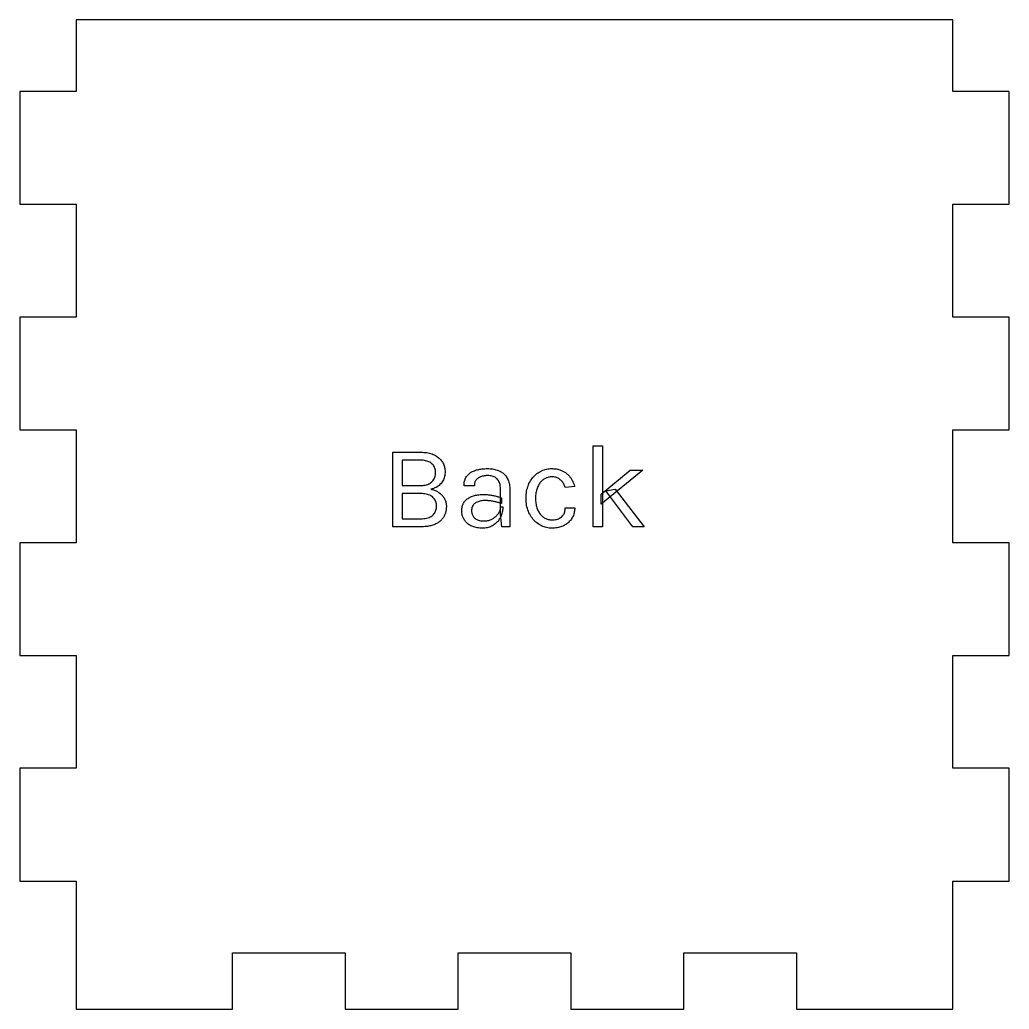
# Model space of a CAD drawing. Header units: millimetres. Extents: x 0 to 306, y 0 to 203.
# Drawn here: x 103 to 203, y 0 to 100 of the extents above; entities that cross this region are included whole.
import ezdxf

# ---------------------------------------------------------------- set-up
doc = ezdxf.new("R2010")
doc.units = ezdxf.units.MM
doc.layers.get('0').update_dxf_attribs({"linetype": 'CONTINUOUS'})

msp = doc.modelspace()

# ---------------------------------------------------------------- linework, layer by layer
for p, q in [((197.3, 100), (108.7, 100)), ((108.7, 100), (108.7, 92.75)), ((197.3, 92.75), (197.3, 100)), ((108.7, 92.75), (103, 92.75)), ((103, 92.75), (103, 81.35)), ((203, 92.75), (197.3, 92.75)), ((203, 81.35), (203, 92.75)), ((103, 81.35), (108.7, 81.35)), ((108.7, 81.35), (108.7, 69.949)), ((197.3, 69.949), (197.3, 81.35)), ((197.3, 81.35), (203, 81.35)), ((108.7, 69.949), (103, 69.949)), ((103, 69.949), (103, 58.55)), ((203, 69.949), (197.3, 69.949)), ((203, 58.55), (203, 69.949)), ((103, 58.55), (108.7, 58.55)), ((108.7, 58.55), (108.7, 47.149)), ((197.3, 47.149), (197.3, 58.55)), ((197.3, 58.55), (203, 58.55)), ((140.703, 48.758), (140.703, 56.294)), ((140.703, 56.294), (143.523, 56.294)), ((143.523, 56.294), (143.686, 56.291)), ((143.686, 56.291), (143.843, 56.283)), ((143.843, 56.283), (143.994, 56.269)), ((143.994, 56.269), (144.14, 56.25)), ((144.14, 56.25), (144.28, 56.225)), ((144.28, 56.225), (144.415, 56.195)), ((144.415, 56.195), (144.544, 56.16)), ((144.544, 56.16), (144.667, 56.119)), ((144.667, 56.119), (144.785, 56.072)), ((144.785, 56.072), (144.897, 56.021)), ((144.897, 56.021), (145.003, 55.964)), ((160.959, 48.758), (160.959, 56.942)), ((160.959, 56.942), (161.895, 56.942)), ((161.895, 56.942), (161.895, 48.758)), ((143.499, 55.49), (141.639, 55.49)), ((141.639, 55.49), (141.639, 52.922)), ((143.639, 55.486), (143.499, 55.49)), ((143.499, 55.49), (143.499, 55.49)), ((143.499, 55.49), (143.499, 55.49)), ((143.772, 55.476), (143.639, 55.486)), ((143.9, 55.46), (143.772, 55.476)), ((144.021, 55.437), (143.9, 55.46)), ((144.136, 55.407), (144.021, 55.437)), ((144.245, 55.371), (144.136, 55.407)), ((144.347, 55.328), (144.245, 55.371)), ((144.444, 55.278), (144.347, 55.328)), ((144.534, 55.222), (144.444, 55.278)), ((144.618, 55.16), (144.534, 55.222)), ((144.695, 55.091), (144.618, 55.16)), ((144.764, 55.017), (144.695, 55.091)), ((144.825, 54.938), (144.764, 55.017)), ((145.003, 55.964), (145.104, 55.904)), ((145.104, 55.904), (145.2, 55.841)), ((145.2, 55.841), (145.29, 55.774)), ((145.29, 55.774), (145.374, 55.704)), ((145.374, 55.704), (145.453, 55.63)), ((145.453, 55.63), (145.526, 55.553)), ((145.526, 55.553), (145.594, 55.472)), ((145.594, 55.472), (145.656, 55.388)), ((145.656, 55.388), (145.713, 55.301)), ((145.713, 55.301), (145.764, 55.21)), ((145.764, 55.21), (145.81, 55.119)), ((145.81, 55.119), (145.851, 55.025)), ((145.851, 55.025), (145.886, 54.93)), ((144.877, 54.854), (144.825, 54.938)), ((144.922, 54.765), (144.877, 54.854)), ((144.958, 54.671), (144.922, 54.765)), ((144.987, 54.571), (144.958, 54.671)), ((144.985, 53.889), (145.006, 54.001)), ((145.007, 54.466), (144.987, 54.571)), ((145.006, 54.001), (145.019, 54.118)), ((145.019, 54.357), (145.007, 54.466)), ((145.023, 54.242), (145.019, 54.357)), ((145.019, 54.118), (145.023, 54.242)), ((145.023, 54.242), (145.023, 54.242)), ((145.886, 54.93), (145.916, 54.833)), ((145.916, 54.833), (145.94, 54.735)), ((145.94, 54.735), (145.959, 54.635)), ((145.969, 54.073), (145.951, 53.952)), ((145.959, 54.635), (145.972, 54.534)), ((145.979, 54.198), (145.969, 54.073)), ((145.972, 54.534), (145.98, 54.43)), ((145.983, 54.326), (145.979, 54.198)), ((145.98, 54.43), (145.983, 54.326)), ((145.983, 54.326), (145.983, 54.326)), ((148.267, 53.989), (148.335, 54.059)), ((148.335, 54.059), (148.407, 54.124)), ((148.407, 54.124), (148.485, 54.186)), ((148.485, 54.186), (148.567, 54.243)), ((148.567, 54.243), (148.653, 54.296)), ((148.653, 54.296), (148.745, 54.345)), ((148.745, 54.345), (148.84, 54.39)), ((148.84, 54.39), (148.941, 54.43)), ((148.941, 54.43), (149.046, 54.467)), ((149.046, 54.467), (149.155, 54.499)), ((149.155, 54.499), (149.267, 54.528)), ((149.267, 54.528), (149.382, 54.554)), ((149.382, 54.554), (149.5, 54.576)), ((149.5, 54.576), (149.621, 54.595)), ((149.621, 54.595), (149.745, 54.61)), ((149.745, 54.61), (149.873, 54.622)), ((149.873, 54.622), (150.003, 54.631)), ((150.003, 54.631), (150.137, 54.636)), ((150.137, 54.636), (150.273, 54.638)), ((150.273, 54.638), (150.273, 54.638)), ((150.273, 54.638), (150.404, 54.635)), ((150.404, 54.635), (150.531, 54.629)), ((150.531, 54.629), (150.655, 54.618)), ((150.655, 54.618), (150.777, 54.602)), ((150.777, 54.602), (150.895, 54.582)), ((150.895, 54.582), (151.011, 54.558)), ((151.011, 54.558), (151.124, 54.529)), ((151.124, 54.529), (151.233, 54.496)), ((151.233, 54.496), (151.339, 54.458)), ((151.339, 54.458), (151.443, 54.416)), ((151.443, 54.416), (151.543, 54.369)), ((151.543, 54.369), (151.638, 54.316)), ((151.638, 54.316), (151.729, 54.259)), ((151.729, 54.259), (151.815, 54.196)), ((151.815, 54.196), (151.898, 54.128)), ((151.898, 54.128), (151.975, 54.055)), ((151.975, 54.055), (152.048, 53.977)), ((155.055, 53.95), (155.159, 54.043)), ((155.159, 54.043), (155.266, 54.129)), ((155.266, 54.129), (155.379, 54.21)), ((155.379, 54.21), (155.496, 54.284)), ((155.496, 54.284), (155.616, 54.351)), ((155.616, 54.351), (155.739, 54.411)), ((155.739, 54.411), (155.863, 54.464)), ((155.863, 54.464), (155.988, 54.51)), ((155.988, 54.51), (156.116, 54.549)), ((156.116, 54.549), (156.246, 54.581)), ((156.246, 54.581), (156.377, 54.606)), ((156.377, 54.606), (156.511, 54.623)), ((156.511, 54.623), (156.646, 54.634)), ((156.646, 54.634), (156.783, 54.638)), ((156.783, 54.638), (156.783, 54.638)), ((156.783, 54.638), (156.879, 54.636)), ((156.879, 54.636), (156.973, 54.632)), ((156.973, 54.632), (157.066, 54.624)), ((157.066, 54.624), (157.156, 54.614)), ((157.156, 54.614), (157.244, 54.601)), ((157.244, 54.601), (157.331, 54.585)), ((157.331, 54.585), (157.415, 54.566)), ((157.415, 54.566), (157.497, 54.544)), ((157.497, 54.544), (157.578, 54.519)), ((157.578, 54.519), (157.656, 54.491)), ((157.656, 54.491), (157.732, 54.46)), ((157.732, 54.46), (157.807, 54.427)), ((157.807, 54.427), (157.879, 54.392)), ((157.879, 54.392), (157.95, 54.355)), ((157.95, 54.355), (158.018, 54.316)), ((158.018, 54.316), (158.085, 54.274)), ((158.085, 54.274), (158.149, 54.23)), ((158.149, 54.23), (158.212, 54.184)), ((158.212, 54.184), (158.272, 54.136)), ((158.272, 54.136), (158.331, 54.086)), ((158.331, 54.086), (158.388, 54.033)), ((158.388, 54.033), (158.442, 53.98)), ((161.751, 52.046), (164.679, 54.494)), ((165.987, 54.494), (161.751, 51.05)), ((164.679, 54.494), (165.987, 54.494)), ((144.003, 52.977), (144.118, 53.008)), ((144.118, 53.008), (144.227, 53.046)), ((144.227, 53.046), (144.33, 53.091)), ((144.33, 53.091), (144.428, 53.142)), ((144.428, 53.142), (144.52, 53.201)), ((144.52, 53.201), (144.606, 53.267)), ((144.606, 53.267), (144.685, 53.338)), ((144.685, 53.338), (144.756, 53.416)), ((144.756, 53.416), (144.819, 53.499)), ((144.819, 53.499), (144.873, 53.588)), ((144.873, 53.588), (144.919, 53.683)), ((144.919, 53.683), (144.956, 53.783)), ((144.956, 53.783), (144.985, 53.889)), ((145.469, 53.022), (145.38, 52.942)), ((145.551, 53.108), (145.469, 53.022)), ((145.626, 53.201), (145.551, 53.108)), ((145.694, 53.298), (145.626, 53.201)), ((145.755, 53.398), (145.694, 53.298)), ((145.808, 53.502), (145.755, 53.398)), ((145.854, 53.61), (145.808, 53.502)), ((145.894, 53.72), (145.854, 53.61)), ((145.926, 53.835), (145.894, 53.72)), ((145.951, 53.952), (145.926, 53.835)), ((147.897, 52.91), (147.9, 53.032)), ((147.9, 53.032), (147.909, 53.149)), ((147.909, 53.149), (147.925, 53.262)), ((147.925, 53.262), (147.946, 53.37)), ((147.946, 53.37), (147.974, 53.473)), ((147.974, 53.473), (148.007, 53.571)), ((148.007, 53.571), (148.047, 53.664)), ((148.047, 53.664), (148.093, 53.752)), ((148.093, 53.752), (148.145, 53.836)), ((148.145, 53.836), (148.203, 53.915)), ((148.203, 53.915), (148.267, 53.989)), ((148.948, 53.046), (148.943, 52.979)), ((148.957, 53.11), (148.948, 53.046)), ((148.969, 53.172), (148.957, 53.11)), ((148.985, 53.231), (148.969, 53.172)), ((149.005, 53.288), (148.985, 53.231)), ((149.028, 53.342), (149.005, 53.288)), ((149.054, 53.393), (149.028, 53.342)), ((149.084, 53.442), (149.054, 53.393)), ((149.118, 53.489), (149.084, 53.442)), ((149.155, 53.532), (149.118, 53.489)), ((149.194, 53.574), (149.155, 53.532)), ((149.236, 53.613), (149.194, 53.574)), ((149.28, 53.65), (149.236, 53.613)), ((149.327, 53.684), (149.28, 53.65)), ((149.376, 53.716), (149.327, 53.684)), ((149.428, 53.746), (149.376, 53.716)), ((149.482, 53.774), (149.428, 53.746)), ((149.539, 53.799), (149.482, 53.774)), ((149.598, 53.822), (149.539, 53.799)), ((149.659, 53.842), (149.598, 53.822)), ((149.722, 53.86), (149.659, 53.842)), ((149.786, 53.877), (149.722, 53.86)), ((149.851, 53.891), (149.786, 53.877)), ((149.918, 53.903), (149.851, 53.891)), ((149.986, 53.912), (149.918, 53.903)), ((150.056, 53.92), (149.986, 53.912)), ((150.127, 53.925), (150.056, 53.92)), ((150.199, 53.929), (150.127, 53.925)), ((150.273, 53.93), (150.199, 53.929)), ((150.402, 53.926), (150.273, 53.93)), ((150.273, 53.93), (150.273, 53.93)), ((150.524, 53.916), (150.402, 53.926)), ((150.639, 53.899), (150.524, 53.916)), ((150.748, 53.875), (150.639, 53.899)), ((150.851, 53.845), (150.748, 53.875)), ((150.946, 53.808), (150.851, 53.845)), ((151.035, 53.763), (150.946, 53.808)), ((151.118, 53.713), (151.035, 53.763)), ((151.194, 53.655), (151.118, 53.713)), ((151.263, 53.591), (151.194, 53.655)), ((151.326, 53.518), (151.263, 53.591)), ((151.382, 53.438), (151.326, 53.518)), ((151.431, 53.348), (151.382, 53.438)), ((151.474, 53.25), (151.431, 53.348)), ((151.511, 53.143), (151.474, 53.25)), ((151.54, 53.027), (151.511, 53.143)), ((151.563, 52.903), (151.54, 53.027)), ((152.048, 53.977), (152.117, 53.893)), ((152.117, 53.893), (152.181, 53.805)), ((152.181, 53.805), (152.241, 53.711)), ((152.241, 53.711), (152.296, 53.611)), ((152.296, 53.611), (152.345, 53.506)), ((152.345, 53.506), (152.388, 53.395)), ((152.388, 53.395), (152.425, 53.278)), ((152.425, 53.278), (152.457, 53.155)), ((152.457, 53.155), (152.483, 53.026)), ((152.483, 53.026), (152.503, 52.892)), ((154.401, 52.978), (154.463, 53.12)), ((154.463, 53.12), (154.533, 53.258)), ((154.533, 53.258), (154.609, 53.389)), ((154.609, 53.389), (154.689, 53.514)), ((154.689, 53.514), (154.773, 53.632)), ((154.773, 53.632), (154.863, 53.744)), ((154.863, 53.744), (154.957, 53.85)), ((154.957, 53.85), (155.055, 53.95)), ((155.46, 53.024), (155.409, 52.935)), ((155.514, 53.109), (155.46, 53.024)), ((155.571, 53.189), (155.514, 53.109)), ((155.63, 53.264), (155.571, 53.189)), ((155.693, 53.334), (155.63, 53.264)), ((155.758, 53.399), (155.693, 53.334)), ((155.826, 53.46), (155.758, 53.399)), ((155.896, 53.516), (155.826, 53.46)), ((155.97, 53.567), (155.896, 53.516)), ((156.046, 53.613), (155.97, 53.567)), ((156.122, 53.654), (156.046, 53.613)), ((156.2, 53.691), (156.122, 53.654)), ((156.278, 53.722), (156.2, 53.691)), ((156.358, 53.749), (156.278, 53.722)), ((156.438, 53.771), (156.358, 53.749)), ((156.52, 53.788), (156.438, 53.771)), ((156.603, 53.8), (156.52, 53.788)), ((156.686, 53.807), (156.603, 53.8)), ((156.771, 53.81), (156.686, 53.807)), ((156.87, 53.807), (156.771, 53.81)), ((156.771, 53.81), (156.771, 53.81)), ((156.966, 53.798), (156.87, 53.807)), ((157.06, 53.783), (156.966, 53.798)), ((157.15, 53.763), (157.06, 53.783)), ((157.237, 53.737), (157.15, 53.763)), ((157.321, 53.705), (157.237, 53.737)), ((157.402, 53.667), (157.321, 53.705)), ((157.479, 53.623), (157.402, 53.667)), ((157.554, 53.574), (157.479, 53.623)), ((157.626, 53.519), (157.554, 53.574)), ((157.694, 53.458), (157.626, 53.519)), ((157.758, 53.394), (157.694, 53.458)), ((157.819, 53.325), (157.758, 53.394)), ((157.875, 53.253), (157.819, 53.325)), ((157.927, 53.176), (157.875, 53.253)), ((157.975, 53.095), (157.927, 53.176)), ((158.019, 53.01), (157.975, 53.095)), ((158.059, 52.921), (158.019, 53.01)), ((158.442, 53.98), (158.495, 53.925)), ((158.495, 53.925), (158.546, 53.868)), ((158.546, 53.868), (158.594, 53.81)), ((158.594, 53.81), (158.641, 53.751)), ((158.641, 53.751), (158.686, 53.691)), ((158.686, 53.691), (158.728, 53.629)), ((158.728, 53.629), (158.769, 53.565)), ((158.769, 53.565), (158.808, 53.501)), ((158.808, 53.501), (158.845, 53.435)), ((158.845, 53.435), (158.88, 53.368)), ((158.88, 53.368), (158.912, 53.301)), ((158.912, 53.301), (158.943, 53.234)), ((158.943, 53.234), (158.972, 53.165)), ((158.972, 53.165), (158.999, 53.096)), ((158.999, 53.096), (159.024, 53.027)), ((159.024, 53.027), (159.047, 52.956)), ((141.639, 52.922), (143.487, 52.922)), ((141.639, 52.118), (141.639, 49.574)), ((143.511, 52.118), (141.639, 52.118)), ((141.639, 52.118), (141.639, 52.118)), ((143.487, 52.922), (143.625, 52.925)), ((143.666, 52.114), (143.511, 52.118)), ((143.511, 52.118), (143.511, 52.118)), ((143.625, 52.925), (143.756, 52.935)), ((143.812, 52.104), (143.666, 52.114)), ((143.756, 52.935), (143.883, 52.953)), ((143.952, 52.087), (143.812, 52.104)), ((143.883, 52.953), (144.003, 52.977)), ((144.083, 52.062), (143.952, 52.087)), ((144.207, 52.031), (144.083, 52.062)), ((144.323, 51.993), (144.207, 52.031)), ((144.694, 52.587), (144.555, 52.55)), ((144.555, 52.55), (144.555, 52.55)), ((144.555, 52.55), (144.646, 52.533)), ((144.646, 52.533), (144.735, 52.513)), ((144.826, 52.631), (144.694, 52.587)), ((144.735, 52.513), (144.822, 52.49)), ((144.822, 52.49), (144.907, 52.463)), ((144.951, 52.681), (144.826, 52.631)), ((144.907, 52.463), (144.989, 52.432)), ((145.069, 52.737), (144.951, 52.681)), ((144.989, 52.432), (145.069, 52.397)), ((145.18, 52.799), (145.069, 52.737)), ((145.069, 52.397), (145.147, 52.359)), ((145.147, 52.359), (145.223, 52.317)), ((145.283, 52.867), (145.18, 52.799)), ((145.223, 52.317), (145.297, 52.272)), ((145.38, 52.942), (145.283, 52.867)), ((145.297, 52.272), (145.368, 52.223)), ((145.368, 52.223), (145.437, 52.17)), ((145.437, 52.17), (145.502, 52.116)), ((145.502, 52.116), (145.565, 52.059)), ((145.565, 52.059), (145.624, 52)), ((145.624, 52), (145.681, 51.939)), ((148.941, 52.91), (147.897, 52.91)), ((148.943, 52.979), (148.941, 52.91)), ((148.941, 52.91), (148.941, 52.91)), ((149.405, 51.994), (149.522, 52.006)), ((149.522, 52.006), (149.642, 52.015)), ((149.642, 52.015), (149.764, 52.02)), ((149.764, 52.02), (149.889, 52.022)), ((149.889, 52.022), (149.889, 52.022)), ((149.889, 52.022), (149.979, 52.021)), ((149.979, 52.021), (150.069, 52.018)), ((150.069, 52.018), (150.159, 52.014)), ((150.159, 52.014), (150.249, 52.007)), ((150.249, 52.007), (150.34, 51.999)), ((151.58, 52.77), (151.563, 52.903)), ((151.59, 52.628), (151.58, 52.77)), ((151.593, 52.478), (151.59, 52.628)), ((151.593, 50.018), (151.593, 52.478)), ((152.503, 52.892), (152.517, 52.752)), ((152.517, 52.752), (152.526, 52.605)), ((152.526, 52.605), (152.529, 52.454)), ((152.529, 52.454), (152.529, 52.454)), ((152.529, 52.454), (152.529, 48.758)), ((154.171, 51.824), (154.182, 52.006)), ((154.182, 52.006), (154.2, 52.182)), ((154.2, 52.182), (154.226, 52.352)), ((154.226, 52.352), (154.258, 52.517)), ((154.258, 52.517), (154.299, 52.676)), ((154.299, 52.676), (154.346, 52.83)), ((154.346, 52.83), (154.401, 52.978)), ((155.148, 52.048), (155.136, 51.916)), ((155.164, 52.176), (155.148, 52.048)), ((155.185, 52.298), (155.164, 52.176)), ((155.211, 52.416), (155.185, 52.298)), ((155.242, 52.529), (155.211, 52.416)), ((155.277, 52.638), (155.242, 52.529)), ((155.317, 52.742), (155.277, 52.638)), ((155.361, 52.841), (155.317, 52.742)), ((155.409, 52.935), (155.361, 52.841)), ((158.095, 52.827), (158.059, 52.921)), ((158.127, 52.73), (158.095, 52.827)), ((159.087, 52.814), (158.127, 52.73)), ((159.047, 52.956), (159.068, 52.885)), ((159.068, 52.885), (159.087, 52.814)), ((159.087, 52.814), (159.087, 52.814)), ((161.751, 51.05), (161.751, 52.046)), ((162.243, 52.382), (163.191, 52.55)), ((164.967, 48.758), (162.243, 52.382)), ((163.191, 52.55), (166.119, 48.758)), ((144.432, 51.949), (144.323, 51.993)), ((144.532, 51.897), (144.432, 51.949)), ((144.626, 51.838), (144.532, 51.897)), ((144.711, 51.773), (144.626, 51.838)), ((144.789, 51.701), (144.711, 51.773)), ((144.858, 51.626), (144.789, 51.701)), ((144.919, 51.545), (144.858, 51.626)), ((144.972, 51.461), (144.919, 51.545)), ((145.017, 51.371), (144.972, 51.461)), ((145.054, 51.278), (145.017, 51.371)), ((145.082, 51.179), (145.054, 51.278)), ((145.103, 51.077), (145.082, 51.179)), ((145.115, 50.969), (145.103, 51.077)), ((145.681, 51.939), (145.734, 51.876)), ((145.734, 51.876), (145.784, 51.81)), ((145.784, 51.81), (145.832, 51.742)), ((145.832, 51.742), (145.876, 51.671)), ((145.876, 51.671), (145.917, 51.599)), ((145.917, 51.599), (145.955, 51.524)), ((145.955, 51.524), (145.988, 51.449)), ((145.988, 51.449), (146.018, 51.373)), ((146.018, 51.373), (146.044, 51.295)), ((146.044, 51.295), (146.065, 51.217)), ((146.065, 51.217), (146.083, 51.137)), ((146.083, 51.137), (146.097, 51.057)), ((146.097, 51.057), (146.107, 50.976)), ((147.774, 50.986), (147.812, 51.075)), ((147.812, 51.075), (147.855, 51.159)), ((147.855, 51.159), (147.905, 51.238)), ((147.905, 51.238), (147.96, 51.314)), ((147.96, 51.314), (148.02, 51.385)), ((148.02, 51.385), (148.085, 51.452)), ((148.085, 51.452), (148.154, 51.516)), ((148.154, 51.516), (148.227, 51.575)), ((148.227, 51.575), (148.304, 51.631)), ((148.304, 51.631), (148.386, 51.683)), ((148.386, 51.683), (148.472, 51.73)), ((148.472, 51.73), (148.562, 51.774)), ((148.562, 51.774), (148.656, 51.814)), ((148.656, 51.814), (148.755, 51.851)), ((148.755, 51.851), (148.857, 51.883)), ((148.859, 51), (148.808, 50.93)), ((148.857, 51.883), (148.962, 51.912)), ((148.918, 51.064), (148.859, 51)), ((148.986, 51.122), (148.918, 51.064)), ((148.962, 51.912), (149.069, 51.938)), ((149.061, 51.173), (148.986, 51.122)), ((149.142, 51.218), (149.061, 51.173)), ((149.069, 51.938), (149.178, 51.96)), ((149.227, 51.258), (149.142, 51.218)), ((149.178, 51.96), (149.291, 51.979)), ((149.315, 51.293), (149.227, 51.258)), ((149.291, 51.979), (149.405, 51.994)), ((149.407, 51.324), (149.315, 51.293)), ((149.502, 51.35), (149.407, 51.324)), ((149.601, 51.372), (149.502, 51.35)), ((149.704, 51.388), (149.601, 51.372)), ((149.81, 51.4), (149.704, 51.388)), ((149.92, 51.407), (149.81, 51.4)), ((150.033, 51.41), (149.92, 51.407)), ((150.109, 51.409), (150.033, 51.41)), ((150.033, 51.41), (150.033, 51.41)), ((150.187, 51.406), (150.109, 51.409)), ((150.267, 51.402), (150.187, 51.406)), ((150.347, 51.396), (150.267, 51.402)), ((150.34, 51.999), (150.43, 51.989)), ((150.43, 51.389), (150.347, 51.396)), ((150.43, 51.989), (150.52, 51.978)), ((150.514, 51.379), (150.43, 51.389)), ((150.599, 51.368), (150.514, 51.379)), ((150.52, 51.978), (150.611, 51.964)), ((150.686, 51.356), (150.599, 51.368)), ((150.611, 51.964), (150.701, 51.949)), ((150.774, 51.342), (150.686, 51.356)), ((150.701, 51.949), (150.792, 51.932)), ((150.864, 51.326), (150.774, 51.342)), ((150.792, 51.932), (150.882, 51.913)), ((150.954, 51.308), (150.864, 51.326)), ((150.882, 51.913), (150.972, 51.893)), ((151.041, 51.29), (150.954, 51.308)), ((150.972, 51.893), (151.062, 51.872)), ((151.127, 51.27), (151.041, 51.29)), ((151.062, 51.872), (151.151, 51.849)), ((151.212, 51.249), (151.127, 51.27)), ((151.151, 51.849), (151.24, 51.825)), ((151.294, 51.227), (151.212, 51.249)), ((151.24, 51.825), (151.328, 51.8)), ((151.374, 51.203), (151.294, 51.227)), ((151.328, 51.8), (151.416, 51.773)), ((151.453, 51.179), (151.374, 51.203)), ((151.416, 51.773), (151.503, 51.745)), ((151.529, 51.153), (151.453, 51.179)), ((151.503, 51.745), (151.59, 51.716)), ((151.604, 51.126), (151.529, 51.153)), ((151.59, 51.716), (151.677, 51.686)), ((151.677, 51.098), (151.604, 51.126)), ((151.677, 51.686), (151.677, 51.686)), ((151.677, 51.686), (151.677, 51.098)), ((154.167, 51.638), (154.171, 51.824)), ((154.171, 51.455), (154.167, 51.638)), ((154.167, 51.638), (154.167, 51.638)), ((154.182, 51.278), (154.171, 51.455)), ((154.2, 51.105), (154.182, 51.278)), ((154.226, 50.938), (154.2, 51.105)), ((155.129, 51.779), (155.127, 51.638)), ((155.127, 51.638), (155.127, 51.638)), ((155.127, 51.638), (155.129, 51.506)), ((155.136, 51.916), (155.129, 51.779)), ((155.129, 51.506), (155.136, 51.378)), ((155.136, 51.378), (155.146, 51.254)), ((155.146, 51.254), (155.161, 51.133)), ((155.161, 51.133), (155.18, 51.016)), ((155.18, 51.016), (155.204, 50.902)), ((161.751, 51.05), (161.751, 51.05)), ((144.744, 49.934), (144.815, 50.008)), ((144.815, 50.008), (144.879, 50.086)), ((144.879, 50.086), (144.935, 50.168)), ((144.935, 50.168), (144.984, 50.254)), ((144.984, 50.254), (145.025, 50.345)), ((145.025, 50.345), (145.059, 50.439)), ((145.059, 50.439), (145.085, 50.538)), ((145.085, 50.538), (145.104, 50.64)), ((145.104, 50.64), (145.115, 50.747)), ((145.119, 50.858), (145.115, 50.969)), ((145.115, 50.747), (145.119, 50.858)), ((145.119, 50.858), (145.119, 50.858)), ((145.986, 50.06), (145.958, 49.987)), ((146.011, 50.133), (145.986, 50.06)), ((146.032, 50.207), (146.011, 50.133)), ((146.052, 50.281), (146.032, 50.207)), ((146.069, 50.355), (146.052, 50.281)), ((146.083, 50.43), (146.069, 50.355)), ((146.094, 50.505), (146.083, 50.43)), ((146.103, 50.581), (146.094, 50.505)), ((146.11, 50.657), (146.103, 50.581)), ((146.107, 50.976), (146.113, 50.893)), ((146.114, 50.733), (146.11, 50.657)), ((146.113, 50.893), (146.115, 50.81)), ((146.115, 50.81), (146.114, 50.733)), ((146.115, 50.81), (146.115, 50.81)), ((147.669, 50.366), (147.672, 50.48)), ((147.671, 50.277), (147.669, 50.366)), ((147.669, 50.366), (147.669, 50.366)), ((147.678, 50.19), (147.671, 50.277)), ((147.672, 50.48), (147.681, 50.59)), ((147.69, 50.103), (147.678, 50.19)), ((147.681, 50.59), (147.695, 50.695)), ((147.705, 50.017), (147.69, 50.103)), ((147.695, 50.695), (147.716, 50.797)), ((147.726, 49.932), (147.705, 50.017)), ((147.716, 50.797), (147.742, 50.894)), ((147.742, 50.894), (147.774, 50.986)), ((148.669, 50.476), (148.665, 50.366)), ((148.665, 50.366), (148.665, 50.366)), ((148.665, 50.366), (148.668, 50.283)), ((148.668, 50.283), (148.677, 50.202)), ((148.681, 50.58), (148.669, 50.476)), ((148.677, 50.202), (148.692, 50.124)), ((148.701, 50.678), (148.681, 50.58)), ((148.692, 50.124), (148.713, 50.049)), ((148.728, 50.768), (148.701, 50.678)), ((148.713, 50.049), (148.741, 49.976)), ((148.764, 50.852), (148.728, 50.768)), ((148.808, 50.93), (148.764, 50.852)), ((151.28, 49.986), (151.329, 50.049)), ((151.329, 50.049), (151.374, 50.114)), ((151.374, 50.114), (151.416, 50.18)), ((151.416, 50.18), (151.453, 50.246)), ((151.453, 50.246), (151.486, 50.312)), ((151.486, 50.312), (151.514, 50.378)), ((151.514, 50.378), (151.538, 50.444)), ((151.538, 50.444), (151.558, 50.51)), ((151.558, 50.51), (151.573, 50.576)), ((151.573, 50.576), (151.584, 50.642)), ((151.584, 50.642), (151.591, 50.708)), ((151.591, 50.708), (151.593, 50.774)), ((151.593, 50.774), (151.593, 50.774)), ((151.593, 50.774), (151.821, 50.774)), ((151.713, 48.758), (151.593, 50.018)), ((151.699, 50.008), (151.662, 49.906)), ((151.731, 50.113), (151.699, 50.008)), ((151.759, 50.219), (151.731, 50.113)), ((151.781, 50.326), (151.759, 50.219)), ((151.799, 50.436), (151.781, 50.326)), ((151.811, 50.547), (151.799, 50.436)), ((151.819, 50.659), (151.811, 50.547)), ((151.821, 50.774), (151.819, 50.659)), ((154.258, 50.775), (154.226, 50.938)), ((154.299, 50.617), (154.258, 50.775)), ((154.346, 50.465), (154.299, 50.617)), ((154.401, 50.317), (154.346, 50.465)), ((154.463, 50.174), (154.401, 50.317)), ((154.533, 50.036), (154.463, 50.174)), ((154.609, 49.903), (154.533, 50.036)), ((155.204, 50.902), (155.231, 50.792)), ((155.231, 50.792), (155.263, 50.685)), ((155.263, 50.685), (155.3, 50.582)), ((155.3, 50.582), (155.34, 50.483)), ((155.34, 50.483), (155.384, 50.387)), ((155.384, 50.387), (155.432, 50.296)), ((155.432, 50.296), (155.482, 50.209)), ((155.482, 50.209), (155.536, 50.126)), ((155.536, 50.126), (155.593, 50.048)), ((155.593, 50.048), (155.653, 49.975)), ((157.906, 49.922), (157.958, 50)), ((157.958, 50), (158.003, 50.083)), ((158.003, 50.083), (158.041, 50.171)), ((158.041, 50.171), (158.072, 50.265)), ((158.072, 50.265), (158.096, 50.363)), ((158.096, 50.363), (158.113, 50.467)), ((158.113, 50.467), (158.124, 50.576)), ((158.124, 50.576), (158.127, 50.69)), ((158.127, 50.69), (158.127, 50.69)), ((158.127, 50.69), (159.087, 50.69)), ((158.985, 50.017), (158.949, 49.914)), ((159.017, 50.123), (158.985, 50.017)), ((159.042, 50.231), (159.017, 50.123)), ((159.062, 50.341), (159.042, 50.231)), ((159.076, 50.455), (159.062, 50.341)), ((159.084, 50.571), (159.076, 50.455)), ((159.087, 50.69), (159.084, 50.571)), ((141.639, 49.574), (143.511, 49.574)), ((143.511, 49.574), (143.678, 49.577)), ((143.678, 49.577), (143.835, 49.588)), ((143.835, 49.588), (143.982, 49.606)), ((143.982, 49.606), (144.12, 49.631)), ((144.12, 49.631), (144.248, 49.664)), ((144.248, 49.664), (144.367, 49.703)), ((144.367, 49.703), (144.476, 49.75)), ((144.476, 49.75), (144.575, 49.804)), ((144.575, 49.804), (144.664, 49.865)), ((144.664, 49.865), (144.744, 49.934)), ((144.95, 49.006), (144.857, 48.968)), ((145.04, 49.047), (144.95, 49.006)), ((145.126, 49.09), (145.04, 49.047)), ((145.208, 49.136), (145.126, 49.09)), ((145.285, 49.184), (145.208, 49.136)), ((145.359, 49.234), (145.285, 49.184)), ((145.429, 49.287), (145.359, 49.234)), ((145.495, 49.342), (145.429, 49.287)), ((145.557, 49.4), (145.495, 49.342)), ((145.615, 49.459), (145.557, 49.4)), ((145.67, 49.52), (145.615, 49.459)), ((145.722, 49.582), (145.67, 49.52)), ((145.77, 49.646), (145.722, 49.582)), ((145.814, 49.712), (145.77, 49.646)), ((145.855, 49.778), (145.814, 49.712)), ((145.893, 49.846), (145.855, 49.778)), ((145.928, 49.916), (145.893, 49.846)), ((145.958, 49.987), (145.928, 49.916)), ((147.751, 49.848), (147.726, 49.932)), ((147.781, 49.765), (147.751, 49.848)), ((147.815, 49.682), (147.781, 49.765)), ((147.854, 49.6), (147.815, 49.682)), ((147.897, 49.52), (147.854, 49.6)), ((147.945, 49.441), (147.897, 49.52)), ((147.998, 49.365), (147.945, 49.441)), ((148.055, 49.292), (147.998, 49.365)), ((148.117, 49.222), (148.055, 49.292)), ((148.184, 49.155), (148.117, 49.222)), ((148.255, 49.091), (148.184, 49.155)), ((148.331, 49.03), (148.255, 49.091)), ((148.412, 48.972), (148.331, 49.03)), ((148.741, 49.976), (148.774, 49.905)), ((148.774, 49.905), (148.813, 49.836)), ((148.813, 49.836), (148.859, 49.77)), ((148.859, 49.77), (148.91, 49.707)), ((148.91, 49.707), (148.968, 49.646)), ((148.968, 49.646), (149.032, 49.589)), ((149.032, 49.589), (149.104, 49.538)), ((149.104, 49.538), (149.182, 49.493)), ((149.182, 49.493), (149.268, 49.454)), ((149.268, 49.454), (149.362, 49.421)), ((149.362, 49.421), (149.462, 49.394)), ((149.462, 49.394), (149.57, 49.373)), ((149.57, 49.373), (149.685, 49.358)), ((149.685, 49.358), (149.807, 49.349)), ((149.807, 49.349), (149.937, 49.346)), ((149.937, 49.346), (150.03, 49.348)), ((149.937, 49.346), (149.937, 49.346)), ((150.03, 49.348), (150.12, 49.354)), ((150.12, 49.354), (150.209, 49.365)), ((150.209, 49.365), (150.297, 49.381)), ((150.297, 49.381), (150.382, 49.4)), ((150.382, 49.4), (150.465, 49.424)), ((150.465, 49.424), (150.547, 49.453)), ((150.547, 49.453), (150.626, 49.486)), ((150.626, 49.486), (150.704, 49.523)), ((150.704, 49.523), (150.78, 49.565)), ((150.78, 49.565), (150.853, 49.61)), ((150.853, 49.61), (150.924, 49.657)), ((150.924, 49.657), (150.991, 49.706)), ((151.037, 49.041), (150.951, 48.976)), ((150.991, 49.706), (151.055, 49.758)), ((151.119, 49.111), (151.037, 49.041)), ((151.055, 49.758), (151.116, 49.811)), ((151.116, 49.811), (151.174, 49.867)), ((151.197, 49.184), (151.119, 49.111)), ((151.174, 49.867), (151.229, 49.926)), ((151.27, 49.262), (151.197, 49.184)), ((151.229, 49.926), (151.28, 49.986)), ((151.339, 49.343), (151.27, 49.262)), ((151.403, 49.428), (151.339, 49.343)), ((151.464, 49.516), (151.403, 49.428)), ((151.52, 49.609), (151.464, 49.516)), ((151.572, 49.706), (151.52, 49.609)), ((151.619, 49.805), (151.572, 49.706)), ((151.662, 49.906), (151.619, 49.805)), ((154.689, 49.777), (154.609, 49.903)), ((154.773, 49.656), (154.689, 49.777)), ((154.863, 49.542), (154.773, 49.656)), ((154.957, 49.434), (154.863, 49.542)), ((155.055, 49.332), (154.957, 49.434)), ((155.159, 49.236), (155.055, 49.332)), ((155.266, 49.147), (155.159, 49.236)), ((155.379, 49.063), (155.266, 49.147)), ((155.496, 48.986), (155.379, 49.063)), ((155.653, 49.975), (155.716, 49.905)), ((155.716, 49.905), (155.783, 49.84)), ((155.783, 49.84), (155.852, 49.78)), ((155.852, 49.78), (155.925, 49.724)), ((155.925, 49.724), (156, 49.672)), ((156, 49.672), (156.078, 49.626)), ((156.078, 49.626), (156.157, 49.586)), ((156.157, 49.586), (156.239, 49.551)), ((156.239, 49.551), (156.322, 49.521)), ((156.322, 49.521), (156.408, 49.497)), ((156.408, 49.497), (156.496, 49.478)), ((156.496, 49.478), (156.585, 49.464)), ((156.585, 49.464), (156.677, 49.456)), ((156.677, 49.456), (156.771, 49.454)), ((156.771, 49.454), (156.901, 49.457)), ((156.771, 49.454), (156.771, 49.454)), ((156.901, 49.457), (157.025, 49.467)), ((157.025, 49.467), (157.142, 49.483)), ((157.142, 49.483), (157.252, 49.506)), ((157.252, 49.506), (157.357, 49.535)), ((157.357, 49.535), (157.455, 49.571)), ((157.455, 49.571), (157.546, 49.614)), ((157.546, 49.614), (157.631, 49.663)), ((157.631, 49.663), (157.71, 49.718)), ((157.71, 49.718), (157.782, 49.781)), ((157.782, 49.781), (157.848, 49.849)), ((157.848, 49.849), (157.906, 49.922)), ((158.202, 49), (158.105, 48.94)), ((158.294, 49.063), (158.202, 49)), ((158.381, 49.131), (158.294, 49.063)), ((158.464, 49.203), (158.381, 49.131)), ((158.541, 49.279), (158.464, 49.203)), ((158.614, 49.359), (158.541, 49.279)), ((158.683, 49.442), (158.614, 49.359)), ((158.746, 49.53), (158.683, 49.442)), ((158.805, 49.622), (158.746, 49.53)), ((158.859, 49.717), (158.805, 49.622)), ((158.907, 49.814), (158.859, 49.717)), ((158.949, 49.914), (158.907, 49.814)), ((143.523, 48.758), (140.703, 48.758)), ((143.668, 48.759), (143.523, 48.758)), ((143.523, 48.758), (143.523, 48.758)), ((143.523, 48.758), (143.523, 48.758)), ((143.809, 48.765), (143.668, 48.759)), ((143.944, 48.773), (143.809, 48.765)), ((144.075, 48.785), (143.944, 48.773)), ((144.201, 48.801), (144.075, 48.785)), ((144.322, 48.82), (144.201, 48.801)), ((144.439, 48.843), (144.322, 48.82)), ((144.55, 48.869), (144.439, 48.843)), ((144.657, 48.899), (144.55, 48.869)), ((144.759, 48.932), (144.657, 48.899)), ((144.857, 48.968), (144.759, 48.932)), ((148.497, 48.918), (148.412, 48.972)), ((148.587, 48.866), (148.497, 48.918)), ((148.682, 48.818), (148.587, 48.866)), ((148.782, 48.775), (148.682, 48.818)), ((148.886, 48.737), (148.782, 48.775)), ((148.996, 48.704), (148.886, 48.737)), ((149.111, 48.677), (148.996, 48.704)), ((149.23, 48.654), (149.111, 48.677)), ((149.354, 48.636), (149.23, 48.654)), ((149.484, 48.624), (149.354, 48.636)), ((149.618, 48.616), (149.484, 48.624)), ((149.757, 48.614), (149.618, 48.616)), ((149.884, 48.617), (149.757, 48.614)), ((149.757, 48.614), (149.757, 48.614)), ((149.757, 48.614), (149.757, 48.614)), ((150.007, 48.626), (149.884, 48.617)), ((150.126, 48.641), (150.007, 48.626)), ((150.242, 48.662), (150.126, 48.641)), ((150.354, 48.689), (150.242, 48.662)), ((150.463, 48.722), (150.354, 48.689)), ((150.568, 48.761), (150.463, 48.722)), ((150.669, 48.806), (150.568, 48.761)), ((150.767, 48.857), (150.669, 48.806)), ((150.861, 48.914), (150.767, 48.857)), ((150.951, 48.976), (150.861, 48.914)), ((152.529, 48.758), (151.713, 48.758)), ((152.529, 48.758), (152.529, 48.758)), ((155.616, 48.915), (155.496, 48.986)), ((155.739, 48.852), (155.616, 48.915)), ((155.863, 48.796), (155.739, 48.852)), ((155.988, 48.748), (155.863, 48.796)), ((156.116, 48.707), (155.988, 48.748)), ((156.246, 48.673), (156.116, 48.707)), ((156.377, 48.647), (156.246, 48.673)), ((156.511, 48.628), (156.377, 48.647)), ((156.646, 48.617), (156.511, 48.628)), ((156.783, 48.614), (156.646, 48.617)), ((156.922, 48.616), (156.783, 48.614)), ((156.783, 48.614), (156.783, 48.614)), ((156.783, 48.614), (156.783, 48.614)), ((157.056, 48.624), (156.922, 48.616)), ((157.188, 48.638), (157.056, 48.624)), ((157.315, 48.657), (157.188, 48.638)), ((157.439, 48.681), (157.315, 48.657)), ((157.56, 48.711), (157.439, 48.681)), ((157.676, 48.746), (157.56, 48.711)), ((157.789, 48.786), (157.676, 48.746)), ((157.898, 48.832), (157.789, 48.786)), ((158.004, 48.884), (157.898, 48.832)), ((158.105, 48.94), (158.004, 48.884)), ((161.895, 48.758), (160.959, 48.758)), ((161.895, 48.758), (161.895, 48.758)), ((166.119, 48.758), (164.967, 48.758)), ((166.119, 48.758), (166.119, 48.758)), ((108.7, 47.149), (103, 47.149)), ((103, 47.149), (103, 35.75)), ((203, 47.149), (197.3, 47.149)), ((203, 35.75), (203, 47.149)), ((103, 35.75), (108.7, 35.75)), ((108.7, 35.75), (108.7, 24.35)), ((197.3, 24.35), (197.3, 35.75)), ((197.3, 35.75), (203, 35.75)), ((108.7, 24.35), (103, 24.35)), ((103, 24.35), (103, 12.949)), ((203, 24.35), (197.3, 24.35)), ((203, 12.949), (203, 24.35)), ((103, 12.949), (108.7, 12.949)), ((108.7, 12.949), (108.7, 5.699)), ((197.3, 12.949), (203, 12.949)), ((197.3, 5.699), (197.3, 12.949)), ((108.7, 5.699), (108.7, 0)), ((124.5, 0), (124.5, 5.699)), ((124.5, 5.699), (135.9, 5.699)), ((135.9, 5.699), (135.9, 0)), ((147.3, 0), (147.3, 5.699)), ((147.3, 5.699), (158.7, 5.699)), ((158.7, 5.699), (158.7, 0)), ((170.1, 0), (170.1, 5.699)), ((170.1, 5.699), (181.5, 5.699)), ((181.5, 5.699), (181.5, 0)), ((197.3, 0), (197.3, 5.699)), ((108.7, 0), (124.5, 0)), ((135.9, 0), (147.3, 0)), ((158.7, 0), (170.1, 0)), ((181.5, 0), (197.3, 0))]:
    msp.add_line(p, q)

doc.saveas('drawing.dxf')
